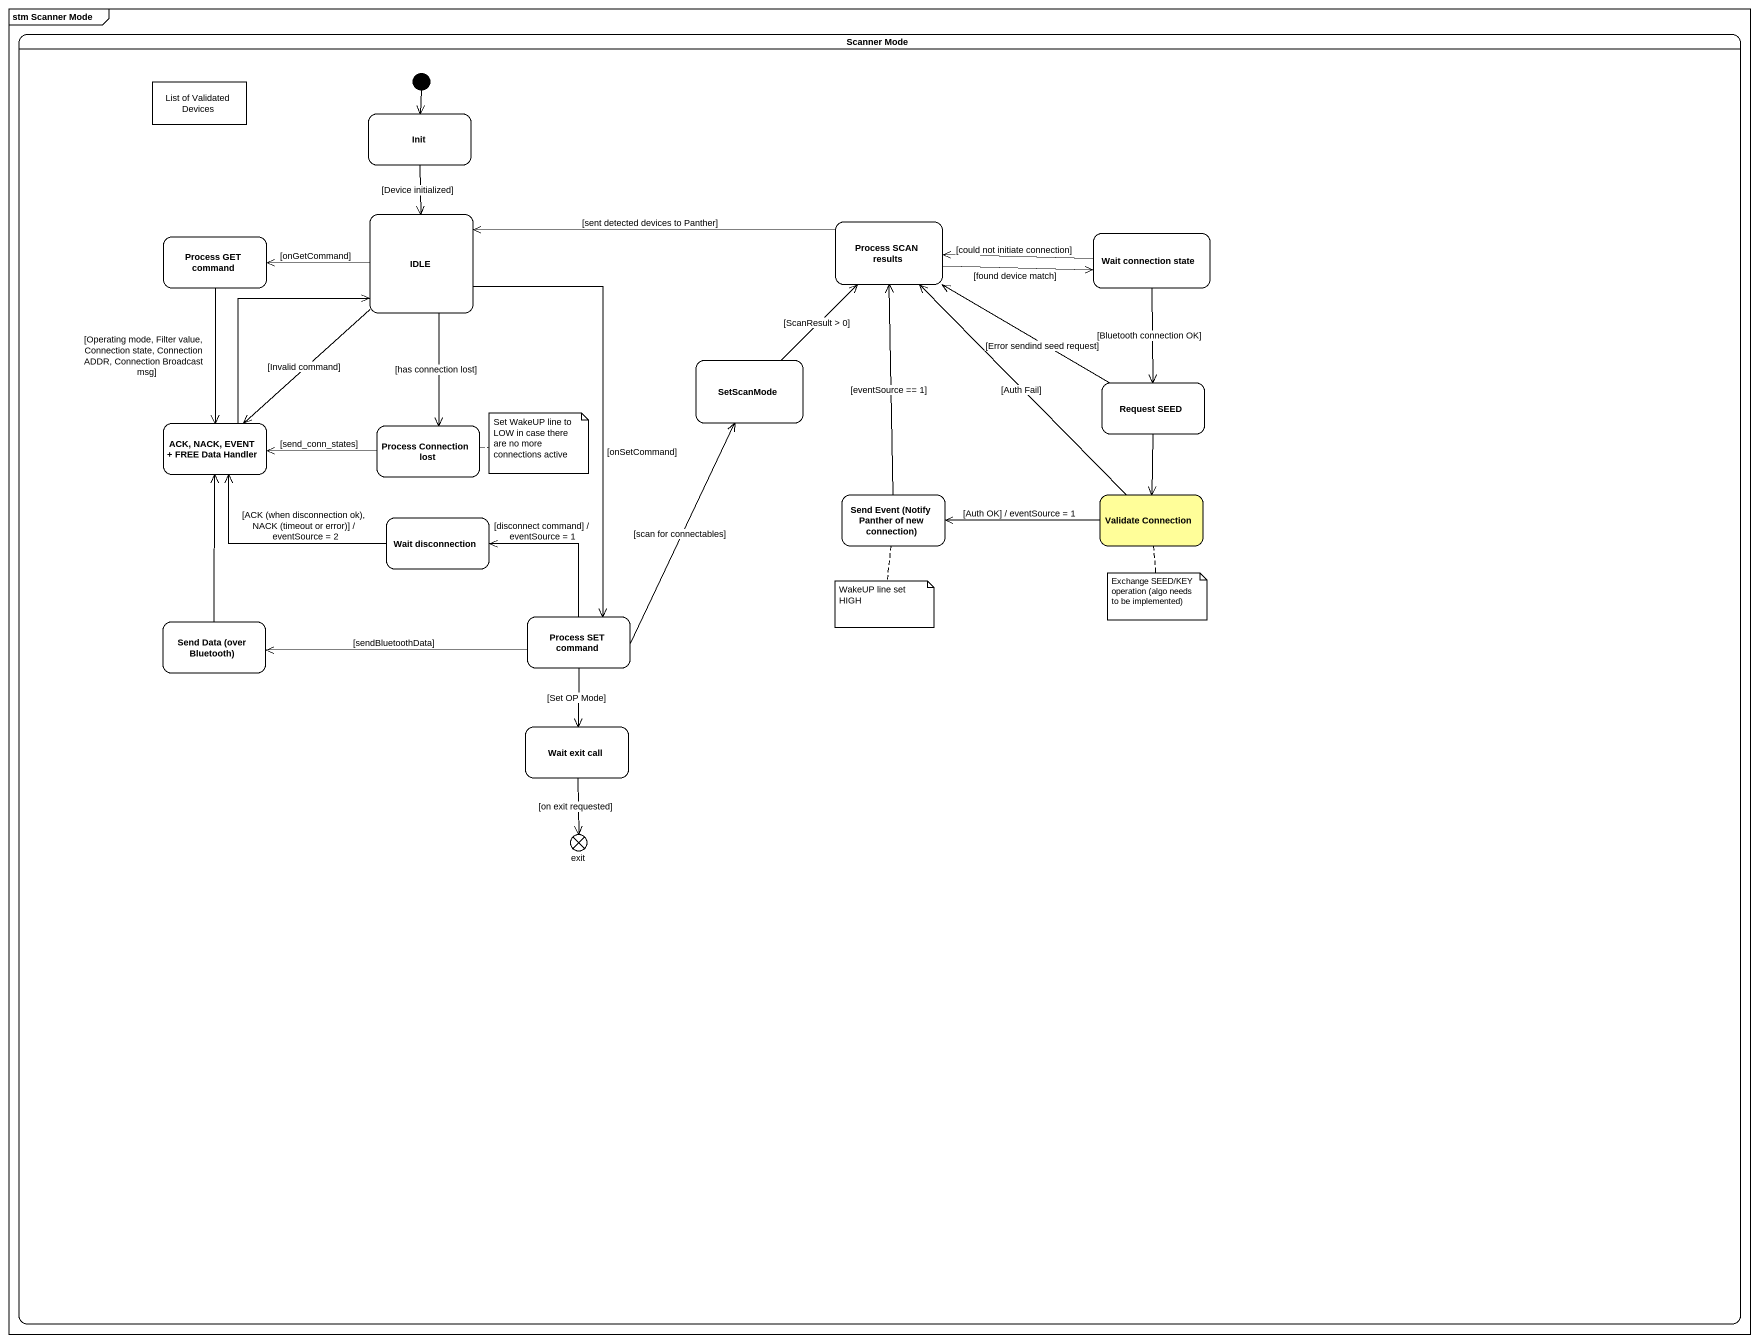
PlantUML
@startuml
mainframe stm Scanner Mode
hide empty description
state "Scanner Mode" as Scanner_Mode {
  state "List of Validated Devices" as List_of_Validated_Devices <<object>>
  state Init
  state "Process GET command" as Process_GET_command
  state IDLE
  state "Process SCAN results" as Process_SCAN_results
  state "Wait connection state" as Wait_connection_state
  state SetScanMode
  state "Request SEED" as Request_SEED
  state "ACK, NACK, EVENT + FREE Data Handler" as ACK_NACK_EVENT_FREE_Data
  state "Process Connection lost" as Process_Connection_lost
  state "Send Event (Notify Panther of new connection)" as Send_Event_Notify_Panther
  state "Validate Connection" as Validate_Connection #FFFE99
  state "Wait disconnection" as Wait_disconnection
  state "Send Data (over Bluetooth)" as Send_Data_over_Bluetooth
  state "Process SET command" as Process_SET_command
  state "Wait exit call" as Wait_exit_call
  state exit <<exitPoint>>
  [*] --> Init
}
Init --> IDLE : [Device initialized]
Process_GET_command --> ACK_NACK_EVENT_FREE_Data : [Operating mode, Filter value, Connection state, Connection ADDR, Connection Broadcast msg]
IDLE -left-> Process_GET_command : [onGetCommand]
IDLE --> ACK_NACK_EVENT_FREE_Data : [Invalid command]
IDLE --> Process_Connection_lost : [has connection lost]
IDLE --> Process_SET_command : [onSetCommand]
Process_SCAN_results -left-> IDLE : [sent detected devices to Panther]
Process_SCAN_results -right-> Wait_connection_state : [found device match]
Wait_connection_state -left-> Process_SCAN_results : [could not initiate connection]
Wait_connection_state --> Request_SEED : [Bluetooth connection OK]
SetScanMode -up-> Process_SCAN_results : [ScanResult > 0]
Request_SEED -left-> Process_SCAN_results : [Error sendind seed request]
Request_SEED --> Validate_Connection
ACK_NACK_EVENT_FREE_Data -up-> IDLE
Process_Connection_lost -left-> ACK_NACK_EVENT_FREE_Data : [send_conn_states]
Send_Event_Notify_Panther -up-> Process_SCAN_results : [eventSource == 1]
Validate_Connection -up-> Process_SCAN_results : [Auth Fail]
Validate_Connection -left-> Send_Event_Notify_Panther : [Auth OK] / eventSource = 1
Wait_disconnection -left-> ACK_NACK_EVENT_FREE_Data : [ACK (when disconnection ok), NACK (timeout or error)] / eventSource = 2
Send_Data_over_Bluetooth -up-> ACK_NACK_EVENT_FREE_Data
Process_SET_command -up-> SetScanMode : [scan for connectables]
Process_SET_command -up-> Wait_disconnection : [disconnect command] / eventSource = 1
Process_SET_command -left-> Send_Data_over_Bluetooth : [sendBluetoothData]
Process_SET_command --> Wait_exit_call : [Set OP Mode]
Wait_exit_call --> exit : [on exit requested]
note right of Process_Connection_lost : Set WakeUP line to LOW in case there are no more connections active
note bottom of Send_Event_Notify_Panther : WakeUP line set HIGH
note bottom of Validate_Connection : Exchange SEED/KEY operation (algo needs to be implemented)
@enduml
